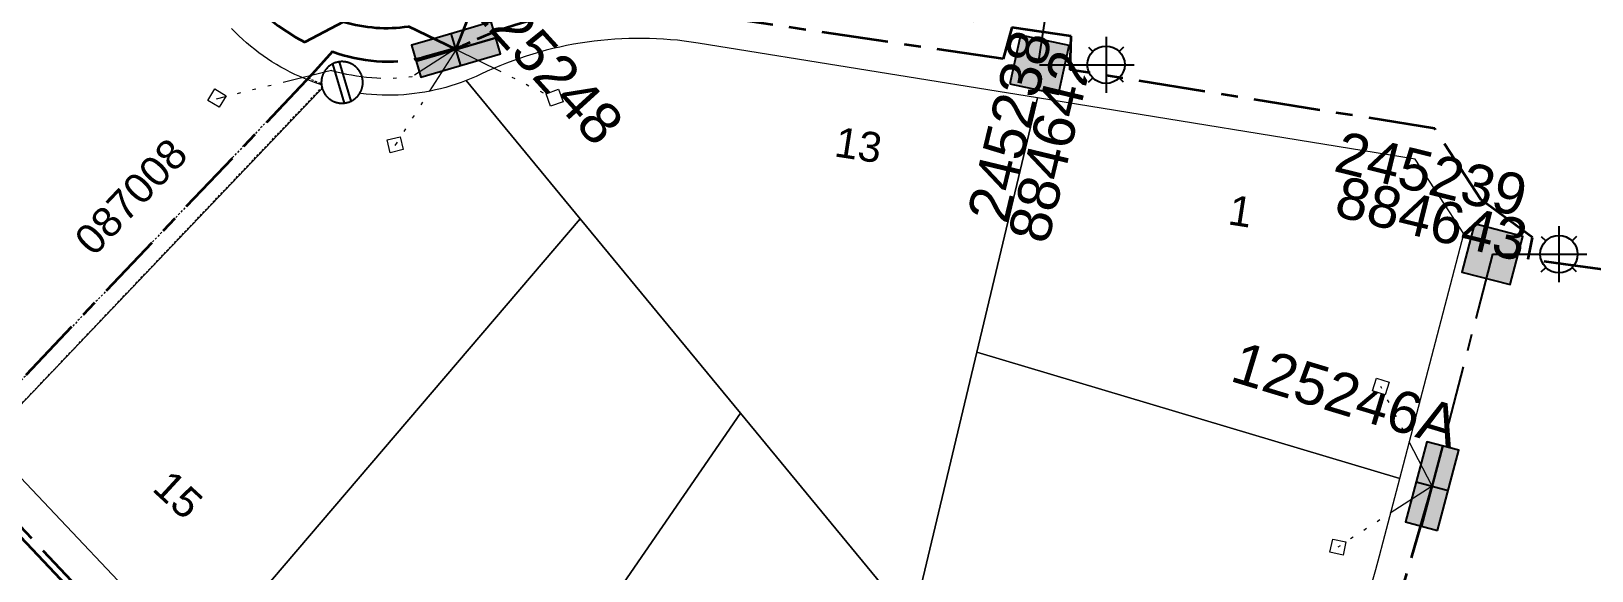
# Model space of a CAD drawing. Header units: metres. Extents: x 264899 to 270320, y 6185871 to 6191197.
# Drawn here: x 268324.9 to 268418.8, y 6186744.3 to 6186776.7 of the extents above; entities that cross this region are included whole.
import ezdxf
from ezdxf.enums import TextEntityAlignment as Align

# ---------------------------------------------------------------- set-up
doc = ezdxf.new("R2010")
doc.units = ezdxf.units.M
for name, pattern in [('Cable Exist UG', [7, 4, -1, 1, -1]), ('DASHED', [19.05, 12.7, -6.35]), ('HIDDEN2', [0.1875, 0.125, -0.0625]), ('PHANTOMX2', [6.6, 3, -0.75, 0.2, -0.75, 0.2, -0.75, 0.2, -0.75])]:
    doc.linetypes.add(name, pattern=pattern)
doc.layers.get('0').update_dxf_attribs({"color": 6})
for name, color, linetype, lineweight in [('_User_HV_Exist', 1, 'Continuous', 35), ('_User_LV_Exist', 5, 'Continuous', 35), ('Cadastre Land Parcels_SP_EXT', 118, 'Continuous', 15), ('Cadastre Other Property_SP_EXT', 138, 'DASHED', 15), ('Mains_HV_EXT', 13, 'Continuous', 25), ('Mains_LV_EXT', 163, 'Continuous', 25), ('Mains_LV_SL_EXT', 135, 'Continuous', 25), ('Services_SP_EXT', 42, 'PHANTOMX2', 20)]:
    doc.layers.add(name, color=color, linetype=linetype, lineweight=lineweight)
for name, color, linetype in [('Equip_LV_EXT', 7, 'Continuous'), ('Equip_SP_SL_EXT', 7, 'Continuous'), ('SupportsUG_SP_LV_EXT', 7, 'Continuous'), ('SupportsUG_SP_LV_SL_EXT', 7, 'Continuous')]:
    doc.layers.add(name, color=color, linetype=linetype)
doc.layers.get('0').freeze()
doc.styles.add('COLUMN_LABEL', font='arial.ttf', dxfattribs={"height": 2})
doc.styles.add('iecARIAL', font='arial.ttf', dxfattribs={"height": 2})
doc.styles.add('POLE_LABEL', font='arial.ttf', dxfattribs={"height": 2})
doc.styles.add('SL_LABEL', font='arial.ttf', dxfattribs={"height": 2})
doc.styles.get("Standard").update_dxf_attribs({"font": 'arial.ttf'})
doc.linetypes.add('Cable E UG', pattern='A,5,-0.1,["E",Standard,S=1.5,R=0,X=0,Y=-0.75],-1.45', length=6.55)

# ---------------------------------------------------------------- blocks, each defined once
blk = doc.blocks.new('COLUMN_EXT')
blk.add_hatch(color=256).paths.add_polyline_path([(1.5, -1.5), (1.5, 1.5), (-1.5, 1.5), (-1.5, -1.5)])
blk.add_lwpolyline([(1.5, 1.5), (-1.5, 1.5), (-1.5, -1.5), (1.5, -1.5)], close=True)
at = {"flags": 9}
for tag, p in [('SUBURB', (-1.813, 1.8)), ('NOTES', (-1.813, 2)), ('STREETNAME', (-1.813, 1.6)), ('LOCATION', (-1.813, 1.4)), ('LEGEND', (-1.813, 1.2)), ('USAGE', (-1.813, 1)), ('COLUMN_TYPE', (-1.813, 0.4)), ('OWNED_BY', (-1.813, 0.6)), ('STATE', (-1.813, 0.8))]:
    blk.add_attdef(tag, text='', height=0.2, rotation=180, dxfattribs=at).set_placement(p, align=Align.MIDDLE_LEFT)
at = {"flags": 1}
blk.add_attdef('Z', (-1.813, 2.351), '', height=0.2, rotation=180, dxfattribs=at)
at = {"flags": 9}
for tag, style, p in [('STRUCTURE_PLANT_NUMBER', 'POLE_LABEL', (-1.813, -0.031)), ('STREET_CODE', 'COLUMN_LABEL', (-1.813, 0.2))]:
    blk.add_attdef(tag, text='', height=0.2, rotation=180, dxfattribs=dict(at, style=style)).set_placement(p, align=Align.MIDDLE_LEFT)
at = {"style": 'COLUMN_LABEL', "width": 0.9, "flags": 8}
blk.add_attdef('ASSET_NUM', text='', height=2, rotation=270, dxfattribs=at).set_placement((2, -4), align=Align.MIDDLE_LEFT)
blk = doc.blocks.new('PILLAR_EXT')
blk.add_hatch(color=256).paths.add_polyline_path([(-2.5, 1), (-2.5, -1), (2.5, -1), (2.5, 1)])
for p, q in [((0, 1), (0, -1)), ((-2.5, 0), (2.5, 0))]:
    blk.add_line(p, q)
at = {"ltscale": 10}
blk.add_line((2.5, 0), (-2.5, 0), dxfattribs=at)
blk.add_lwpolyline([(-2.5, -1), (-1.25, -1), (1.25, -1), (2.5, -1), (2.5, 1), (-2.5, 1)], close=True)
at = {"width": 0.9, "flags": 8}
blk.add_attdef('ASSET_NUM', text='', height=2, rotation=90, dxfattribs=at).set_placement((-2, 4), align=Align.MIDDLE_LEFT)
for tag, p, flags in [('OWNED_BY', (0, -0.2), 9), ('STATE', (0, -0.4), 9), ('SUPPORT_TYPE', (0, -0.6), 9), ('USAGE', (0, -0.8), 9), ('LEGEND', (0, -1), 9), ('STREETNAME', (0, -1.8), 9), ('SUBURB', (0, -2), 1), ('LOCATION', (0, -1.2), 9), ('NOTES', (0, -1.4), 9), ('PARENT', (0, -1.6), 9)]:
    blk.add_attdef(tag, p, '', height=0.2, dxfattribs=dict(flags=flags))
blk = doc.blocks.new('SL_LANTERN_EXT')
at = {"flags": 9}
for tag, p in [('LRATECODE', (-7.4, 0)), ('LOUTREACHVOCAB', (-7.2, 0)), ('LOUTREACH', (-7, 0)), ('LANTNUMBER', (-6.6, 0)), ('LNEW', (-6.4, 0)), ('LMASTVOCAB', (-6.2, 0)), ('LMAST', (-6, 0)), ('LLAMPVOCAB', (-5.8, 0)), ('LLAMP', (-5.6, 0)), ('LEXIST', (-5.4, 0)), ('LCHARGE3PERCENT', (-5.2, 0)), ('LCHARGE3', (-5, 0)), ('LCHARGE2PERCENT', (-4.8, 0)), ('LCHARGE2', (-4.6, 0)), ('LCHARGE1PERCENT', (-4.4, 0)), ('LCHARGE1', (-4.2, 0)), ('LCATEGORY', (-4, 0)), ('LBRACKETVOCAB', (-3.8, 0)), ('LBRACKET', (-3.6, 0)), ('LKINGHEIGHT', (-3.4, 0)), ('CREPLACE', (-3.2, 0)), ('CREMOVE', (-3, 0)), ('CNUMBER', (-2.8, 0)), ('CNEW', (-2.6, 0)), ('CEXIST', (-2.4, 0)), ('USAGE', (-2.2, 0)), ('STATE', (-2, 0)), ('OWNED_BY', (-1.8, 0)), ('ORIENTATION', (-1.6, 0)), ('OPERATING_VOLTAGE', (-1.4, 0)), ('NO_PHASES', (-1.2, 0)), ('LANTERN_TYPE', (-1, 0)), ('LANTERN_PURPOSE', (-0.8, 0)), ('CONTROL_TYPE', (-0.6, 0)), ('CONSTRUCTED_VOLTAGE', (-0.4, 0))]:
    blk.add_attdef(tag, text='', height=0.001, rotation=270, dxfattribs=at).set_placement(p, align=Align.MIDDLE_LEFT)
at = {"style": 'SL_LABEL', "flags": 9}
blk.add_attdef('STREET_CODE', text='', height=0.001, rotation=270, dxfattribs=at).set_placement((0.001, 0), align=Align.MIDDLE_LEFT)
at = {"flags": 1}
blk.add_attdef('Z', (0, 0), '', height=0.001, rotation=270, dxfattribs=at)
at = {"width": 0.9}
blk.add_attdef('LNUMBER', text='', height=1, dxfattribs=at).set_placement((7, -1), align=Align.MIDDLE_LEFT)
at = {"flags": 9}
for tag, p in [('LREMOVE', (0, -7.6)), ('LREPLACE', (0, -7.8)), ('LTYPE', (0, -8)), ('LTYPEVOCAB', (0, -8.2)), ('LEGEND', (0, -8.4)), ('SUBURB', (0, -8.6)), ('STREETNAME', (0, -8.8)), ('LOCATION', (0, -9)), ('NOTES', (0, -9.2)), ('MAINTAINED_BY', (0, -9.863))]:
    blk.add_attdef(tag, text='', height=0.001, dxfattribs=at).set_placement(p, align=Align.MIDDLE_LEFT)
blk.add_attdef('OPERATED_BY', (0, -9.607), '', height=0.001, dxfattribs=at)
blk.add_wipeout([(5.688, 0), (5.061, -1.061), (4, -1.688), (2.939, -1.061), (2.313, 0), (2.939, 1.061), (4, 1.687), (5.061, 1.061)])
for p, q in [((2.939, 1.061), (3.205, 0.795)), ((4, 1.687), (4, 0)), ((5.061, 1.061), (4.795, 0.795)), ((0, 0), (4, 0)), ((2.939, -1.061), (3.205, -0.795)), ((4, 0), (5.688, 0)), ((4, 0), (4, -1.688)), ((5.061, -1.061), (4.795, -0.795))]:
    blk.add_line(p, q)
blk.add_circle((4, 0), 1.125)
blk = doc.blocks.new('CCP_EXT')
at = {"flags": 9}
for tag, p in [('STATE', (0, -1.8)), ('USAGE', (0, -1.2)), ('LEGEND', (0, -1.4)), ('LIFE_SUPPORT', (0, -1.6)), ('NOTES', (0, -2))]:
    blk.add_attdef(tag, text='', height=0.2, dxfattribs=at).set_placement(p, align=Align.MIDDLE_LEFT)
blk.add_wipeout([(0, 0.566), (0.566, 0), (0, -0.566), (-0.566, 0)])
blk.add_lwpolyline([(-0.566, 0), (0, 0.566), (0.566, 0), (0, -0.566), (-0.566, 0)])
at = {"flags": 1}
blk.add_attdef('Z', (0, 0), '', height=0.2, dxfattribs=at)
at = {"flags": 9}
for tag, p in [('CCP_TYPE', (0, 0)), ('OPERATING_VOLTAGE', (0, -0.6)), ('ORIENTATION', (0, -0.8)), ('OWNED_BY', (0, -1)), ('CONSTRUCTED_VOLTAGE', (0, -0.2)), ('NO_PHASES', (0, -0.4))]:
    blk.add_attdef(tag, text='', height=0.2, dxfattribs=at).set_placement(p, align=Align.MIDDLE_LEFT)
blk = doc.blocks.new('LV_UG_LINKS_CLOSED_EXT')
at = {"layer": 'Equip_LV_EXT'}
for tag, flags, p in [('ACTUAL_STATUS', 9, (3, -2)), ('OPERATING_VOLTAGE', 9, (3, -2.6)), ('ORIENTATION', 9, (3, -2.8)), ('CONSTRUCTED_VOLTAGE', 9, (3, -2.2)), ('NO_PHASES', 9, (3, -2.4)), ('STATE', 9, (3, -3)), ('SWITCH_TYPE', 9, (3, -3.2)), ('OWNED_BY', 9, (3, -3.8)), ('USAGE', 9, (3, -3.4)), ('NOTES', 9, (3, -3.6)), ('TYPE', 9, (3, -4.6)), ('OPERATED_BY', 9, (3, -4)), ('MAINTAINED_BY', 9, (3, -4.2)), ('NUMBER_OF_PHASES', 9, (3, -4.4)), ('Z', 1, (3, -4.8))]:
    blk.add_attdef(tag, text='', height=0.2, dxfattribs=dict(at, flags=flags)).set_placement(p, align=Align.MIDDLE_LEFT)
blk.add_wipeout([(4, 1.25), (3.969, 1.25), (3.939, 1.248), (3.908, 1.247), (3.877, 1.244), (3.847, 1.241), (3.817, 1.236), (3.786, 1.232), (3.756, 1.226), (3.726, 1.22), (3.696, 1.213), (3.667, 1.205), (3.637, 1.196), (3.608, 1.187), (3.579, 1.177), (3.55, 1.166), (3.522, 1.155), (3.493, 1.143), (3.466, 1.13), (3.438, 1.117), (3.411, 1.102), (3.384, 1.088), (3.357, 1.072), (3.331, 1.056), (3.306, 1.039), (3.28, 1.022), (3.255, 1.004), (3.231, 0.985), (3.207, 0.966), (3.184, 0.947), (3.161, 0.926), (3.138, 0.905), (3.116, 0.884), (3.095, 0.862), (3.074, 0.839), (3.053, 0.816), (3.034, 0.793), (3.015, 0.769), (2.996, 0.745), (2.978, 0.72), (2.961, 0.694), (2.944, 0.669), (2.928, 0.643), (2.912, 0.616), (2.898, 0.589), (2.883, 0.562), (2.87, 0.534), (2.857, 0.507), (2.845, 0.478), (2.834, 0.45), (2.823, 0.421), (2.813, 0.392), (2.804, 0.363), (2.795, 0.333), (2.787, 0.304), (2.78, 0.274), (2.774, 0.244), (2.768, 0.214), (2.764, 0.183), (2.759, 0.153), (2.756, 0.123), (2.753, 0.092), (2.752, 0.061), (2.75, 0.031), (2.75, 0), (2.75, -0.031), (2.752, -0.061), (2.753, -0.092), (2.756, -0.123), (2.759, -0.153), (2.764, -0.183), (2.768, -0.214), (2.774, -0.244), (2.78, -0.274), (2.787, -0.304), (2.795, -0.333), (2.804, -0.363), (2.813, -0.392), (2.823, -0.421), (2.834, -0.45), (2.845, -0.478), (2.857, -0.507), (2.87, -0.534), (2.883, -0.562), (2.898, -0.589), (2.912, -0.616), (2.928, -0.643), (2.944, -0.669), (2.961, -0.694), (2.978, -0.72), (2.996, -0.745), (3.015, -0.769), (3.034, -0.793), (3.053, -0.816), (3.074, -0.839), (3.095, -0.862), (3.116, -0.884), (3.138, -0.905), (3.161, -0.926), (3.184, -0.947), (3.207, -0.966), (3.231, -0.985), (3.255, -1.004), (3.28, -1.022), (3.306, -1.039), (3.331, -1.056), (3.357, -1.072), (3.384, -1.088), (3.411, -1.102), (3.438, -1.117), (3.466, -1.13), (3.493, -1.143), (3.522, -1.155), (3.55, -1.166), (3.579, -1.177), (3.608, -1.187), (3.637, -1.196), (3.667, -1.205), (3.696, -1.213), (3.726, -1.22), (3.756, -1.226), (3.786, -1.232), (3.817, -1.236), (3.847, -1.241), (3.877, -1.244), (3.908, -1.247), (3.939, -1.248), (3.969, -1.25), (4, -1.25), (4.031, -1.25), (4.061, -1.248), (4.092, -1.247), (4.123, -1.244), (4.153, -1.241), (4.183, -1.236), (4.214, -1.232), (4.244, -1.226), (4.274, -1.22), (4.304, -1.213), (4.333, -1.205), (4.363, -1.196), (4.392, -1.187), (4.421, -1.177), (4.45, -1.166), (4.478, -1.155), (4.507, -1.143), (4.534, -1.13), (4.562, -1.117), (4.589, -1.102), (4.616, -1.088), (4.643, -1.072), (4.669, -1.056), (4.694, -1.039), (4.72, -1.022), (4.745, -1.004), (4.769, -0.985), (4.793, -0.966), (4.816, -0.947), (4.839, -0.926), (4.862, -0.905), (4.884, -0.884), (4.905, -0.862), (4.926, -0.839), (4.947, -0.816), (4.966, -0.793), (4.985, -0.769), (5.004, -0.745), (5.022, -0.72), (5.039, -0.694), (5.056, -0.669), (5.072, -0.643), (5.088, -0.616), (5.102, -0.589), (5.117, -0.562), (5.13, -0.534), (5.143, -0.507), (5.155, -0.478), (5.166, -0.45), (5.177, -0.421), (5.187, -0.392), (5.196, -0.363), (5.205, -0.333), (5.213, -0.304), (5.22, -0.274), (5.226, -0.244), (5.232, -0.214), (5.236, -0.183), (5.241, -0.153), (5.244, -0.123), (5.247, -0.092), (5.248, -0.061), (5.25, -0.031), (5.25, 0), (5.25, 0.031), (5.248, 0.061), (5.247, 0.092), (5.244, 0.123), (5.241, 0.153), (5.236, 0.183), (5.232, 0.214), (5.226, 0.244), (5.22, 0.274), (5.213, 0.304), (5.205, 0.333), (5.196, 0.363), (5.187, 0.392), (5.177, 0.421), (5.166, 0.45), (5.155, 0.478), (5.143, 0.507), (5.13, 0.534), (5.117, 0.562), (5.102, 0.589), (5.088, 0.616), (5.072, 0.643), (5.056, 0.669), (5.039, 0.694), (5.022, 0.72), (5.004, 0.745), (4.985, 0.769), (4.966, 0.793), (4.947, 0.816), (4.926, 0.839), (4.905, 0.862), (4.884, 0.884), (4.862, 0.905), (4.839, 0.926), (4.816, 0.947), (4.793, 0.966), (4.769, 0.985), (4.745, 1.004), (4.72, 1.022), (4.694, 1.039), (4.669, 1.056), (4.643, 1.072), (4.616, 1.088), (4.589, 1.102), (4.562, 1.117), (4.534, 1.13), (4.507, 1.143), (4.478, 1.155), (4.45, 1.166), (4.421, 1.177), (4.392, 1.187), (4.363, 1.196), (4.333, 1.205), (4.304, 1.213), (4.274, 1.22), (4.244, 1.226), (4.214, 1.232), (4.183, 1.236), (4.153, 1.241), (4.123, 1.244), (4.092, 1.247), (4.061, 1.248), (4.031, 1.25)]).dxf.layer = 'Equip_LV_EXT'
for p, q in [((3.792, 1.232), (3.792, -1.232)), ((4.208, 1.232), (4.208, -1.232))]:
    blk.add_line(p, q, dxfattribs=at)
at = {"layer": 'Equip_LV_EXT', "flags": 128}
blk.add_lwpolyline([(4, 1.25), (3.969, 1.25), (3.939, 1.248), (3.908, 1.247), (3.877, 1.244), (3.847, 1.241), (3.817, 1.236), (3.786, 1.232), (3.756, 1.226), (3.726, 1.22), (3.696, 1.213), (3.667, 1.205), (3.637, 1.196), (3.608, 1.187), (3.579, 1.177), (3.55, 1.166), (3.522, 1.155), (3.493, 1.143), (3.466, 1.13), (3.438, 1.117), (3.411, 1.102), (3.384, 1.088), (3.357, 1.072), (3.331, 1.056), (3.306, 1.039), (3.28, 1.022), (3.255, 1.004), (3.231, 0.985), (3.207, 0.966), (3.184, 0.947), (3.161, 0.926), (3.138, 0.905), (3.116, 0.884), (3.095, 0.862), (3.074, 0.839), (3.053, 0.816), (3.034, 0.793), (3.015, 0.769), (2.996, 0.745), (2.978, 0.72), (2.961, 0.694), (2.944, 0.669), (2.928, 0.643), (2.912, 0.616), (2.898, 0.589), (2.883, 0.562), (2.87, 0.534), (2.857, 0.507), (2.845, 0.478), (2.834, 0.45), (2.823, 0.421), (2.813, 0.392), (2.804, 0.363), (2.795, 0.333), (2.787, 0.304), (2.78, 0.274), (2.774, 0.244), (2.768, 0.214), (2.764, 0.183), (2.759, 0.153), (2.756, 0.123), (2.753, 0.092), (2.752, 0.061), (2.75, 0.031), (2.75, 0), (2.75, -0.031), (2.752, -0.061), (2.753, -0.092), (2.756, -0.123), (2.759, -0.153), (2.764, -0.183), (2.768, -0.214), (2.774, -0.244), (2.78, -0.274), (2.787, -0.304), (2.795, -0.333), (2.804, -0.363), (2.813, -0.392), (2.823, -0.421), (2.834, -0.45), (2.845, -0.478), (2.857, -0.507), (2.87, -0.534), (2.883, -0.562), (2.898, -0.589), (2.912, -0.616), (2.928, -0.643), (2.944, -0.669), (2.961, -0.694), (2.978, -0.72), (2.996, -0.745), (3.015, -0.769), (3.034, -0.793), (3.053, -0.816), (3.074, -0.839), (3.095, -0.862), (3.116, -0.884), (3.138, -0.905), (3.161, -0.926), (3.184, -0.947), (3.207, -0.966), (3.231, -0.985), (3.255, -1.004), (3.28, -1.022), (3.306, -1.039), (3.331, -1.056), (3.357, -1.072), (3.384, -1.088), (3.411, -1.102), (3.438, -1.117), (3.466, -1.13), (3.493, -1.143), (3.522, -1.155), (3.55, -1.166), (3.579, -1.177), (3.608, -1.187), (3.637, -1.196), (3.667, -1.205), (3.696, -1.213), (3.726, -1.22), (3.756, -1.226), (3.786, -1.232), (3.817, -1.236), (3.847, -1.241), (3.877, -1.244), (3.908, -1.247), (3.939, -1.248), (3.969, -1.25), (4, -1.25), (4.031, -1.25), (4.061, -1.248), (4.092, -1.247), (4.123, -1.244), (4.153, -1.241), (4.183, -1.236), (4.214, -1.232), (4.244, -1.226), (4.274, -1.22), (4.304, -1.213), (4.333, -1.205), (4.363, -1.196), (4.392, -1.187), (4.421, -1.177), (4.45, -1.166), (4.478, -1.155), (4.507, -1.143), (4.534, -1.13), (4.562, -1.117), (4.589, -1.102), (4.616, -1.088), (4.643, -1.072), (4.669, -1.056), (4.694, -1.039), (4.72, -1.022), (4.745, -1.004), (4.769, -0.985), (4.793, -0.966), (4.816, -0.947), (4.839, -0.926), (4.862, -0.905), (4.884, -0.884), (4.905, -0.862), (4.926, -0.839), (4.947, -0.816), (4.966, -0.793), (4.985, -0.769), (5.004, -0.745), (5.022, -0.72), (5.039, -0.694), (5.056, -0.669), (5.072, -0.643), (5.088, -0.616), (5.102, -0.589), (5.117, -0.562), (5.13, -0.534), (5.143, -0.507), (5.155, -0.478), (5.166, -0.45), (5.177, -0.421), (5.187, -0.392), (5.196, -0.363), (5.205, -0.333), (5.213, -0.304), (5.22, -0.274), (5.226, -0.244), (5.232, -0.214), (5.236, -0.183), (5.241, -0.153), (5.244, -0.123), (5.247, -0.092), (5.248, -0.061), (5.25, -0.031), (5.25, 0), (5.25, 0.031), (5.248, 0.061), (5.247, 0.092), (5.244, 0.123), (5.241, 0.153), (5.236, 0.183), (5.232, 0.214), (5.226, 0.244), (5.22, 0.274), (5.213, 0.304), (5.205, 0.333), (5.196, 0.363), (5.187, 0.392), (5.177, 0.421), (5.166, 0.45), (5.155, 0.478), (5.143, 0.507), (5.13, 0.534), (5.117, 0.562), (5.102, 0.589), (5.088, 0.616), (5.072, 0.643), (5.056, 0.669), (5.039, 0.694), (5.022, 0.72), (5.004, 0.745), (4.985, 0.769), (4.966, 0.793), (4.947, 0.816), (4.926, 0.839), (4.905, 0.862), (4.884, 0.884), (4.862, 0.905), (4.839, 0.926), (4.816, 0.947), (4.793, 0.966), (4.769, 0.985), (4.745, 1.004), (4.72, 1.022), (4.694, 1.039), (4.669, 1.056), (4.643, 1.072), (4.616, 1.088), (4.589, 1.102), (4.562, 1.117), (4.534, 1.13), (4.507, 1.143), (4.478, 1.155), (4.45, 1.166), (4.421, 1.177), (4.392, 1.187), (4.363, 1.196), (4.333, 1.205), (4.304, 1.213), (4.274, 1.22), (4.244, 1.226), (4.214, 1.232), (4.183, 1.236), (4.153, 1.241), (4.123, 1.244), (4.092, 1.247), (4.061, 1.248), (4.031, 1.25)], close=True, dxfattribs=at)

msp = doc.modelspace()

# ---------------------------------------------------------------- linework, layer by layer
at = {"layer": 'Cadastre Land Parcels_SP_EXT', "linetype": 'Continuous'}
msp.add_lwpolyline([(268322.202, 6186752.068), (268342.563, 6186773.455), (268342.563, 6186773.455), (268342.262, 6186773.551), (268341.962, 6186773.654), (268341.666, 6186773.765), (268341.372, 6186773.882), (268341.081, 6186774.008), (268340.794, 6186774.14), (268340.51, 6186774.278), (268340.229, 6186774.424), (268339.952, 6186774.576), (268339.678, 6186774.736), (268339.409, 6186774.902), (268339.143, 6186775.075), (268338.882, 6186775.253), (268338.626, 6186775.439), (268338.374, 6186775.631), (268338.127, 6186775.828), (268337.884, 6186776.031), (268337.648, 6186776.241), (268337.416, 6186776.456), (268337.189, 6186776.677), (268336.968, 6186776.903)], dxfattribs=at)
for points in [[(268381.821, 6186757.414), (268385.469, 6186772.719), (268365.049, 6186776.024), (268364.635, 6186776.087), (268364.219, 6186776.142), (268363.804, 6186776.189), (268363.386, 6186776.228), (268362.968, 6186776.261), (268362.551, 6186776.284), (268362.131, 6186776.3), (268361.713, 6186776.307), (268361.294, 6186776.307), (268360.875, 6186776.299), (268360.457, 6186776.283), (268360.039, 6186776.258), (268359.621, 6186776.227), (268359.204, 6186776.187), (268358.787, 6186776.14), (268358.372, 6186776.084), (268357.958, 6186776.021), (268357.545, 6186775.95), (268357.134, 6186775.87), (268356.724, 6186775.783), (268356.316, 6186775.689), (268355.91, 6186775.587), (268355.504, 6186775.477), (268355.102, 6186775.36), (268354.702, 6186775.234), (268354.305, 6186775.101), (268353.91, 6186774.961), (268353.518, 6186774.814), (268353.129, 6186774.659), (268352.743, 6186774.496), (268352.36, 6186774.326), (268351.98, 6186774.15), (268351.687, 6186774.014), (268351.39, 6186773.885), (268351.09, 6186773.764), (268357.947, 6186765.446), (268367.595, 6186753.744), (268377.951, 6186741.18), (268381.821, 6186757.414)], [(268351.09, 6186773.764), (268350.788, 6186773.651), (268350.484, 6186773.546), (268350.177, 6186773.448), (268349.868, 6186773.358), (268349.557, 6186773.275), (268349.244, 6186773.201), (268348.929, 6186773.133), (268348.612, 6186773.075), (268348.294, 6186773.023), (268347.976, 6186772.979), (268347.656, 6186772.945), (268347.335, 6186772.917), (268347.013, 6186772.897), (268346.692, 6186772.886), (268346.37, 6186772.882), (268346.048, 6186772.885), (268345.726, 6186772.899), (268345.405, 6186772.919), (268345.084, 6186772.947), (268344.764, 6186772.983), (268344.445, 6186773.028), (268344.128, 6186773.079), (268343.811, 6186773.139), (268343.496, 6186773.206), (268343.184, 6186773.282), (268342.872, 6186773.365), (268342.563, 6186773.455), (268322.202, 6186752.068), (268334.994, 6186738.544), (268357.947, 6186765.446), (268351.09, 6186773.764)], [(268411.125, 6186764.533), (268408.188, 6186769.043), (268385.469, 6186772.719), (268381.821, 6186757.414), (268407.271, 6186749.821), (268411.125, 6186764.533)], [(268367.595, 6186753.744), (268357.947, 6186765.446), (268334.994, 6186738.544), (268338.599, 6186734.735), (268347.767, 6186724.922), (268367.595, 6186753.744)], [(268401.843, 6186732.888), (268402.173, 6186733.688), (268402.496, 6186734.492), (268402.812, 6186735.298), (268403.12, 6186736.107), (268403.422, 6186736.919), (268403.717, 6186737.733), (268404.004, 6186738.55), (268404.285, 6186739.369), (268404.558, 6186740.191), (268404.824, 6186741.014), (268405.083, 6186741.84), (268405.335, 6186742.669), (268405.58, 6186743.499), (268405.817, 6186744.332), (268406.047, 6186745.168), (268406.27, 6186746.004), (268407.271, 6186749.821), (268381.821, 6186757.414), (268377.951, 6186741.18), (268401.507, 6186732.09), (268401.843, 6186732.888)], [(268369.911, 6186726.979), (268377.951, 6186741.18), (268367.595, 6186753.744), (268347.767, 6186724.922), (268356.246, 6186715.94), (268359.102, 6186712.914), (268359.703, 6186712.28), (268360.307, 6186711.648), (268360.913, 6186711.02), (268369.911, 6186726.979)]]:
    msp.add_lwpolyline(points, close=True, dxfattribs=at)

# ---------------------------------------------------------------- block references
at = {"layer": 'SupportsUG_SP_LV_EXT'}
ref = msp.add_blockref('PILLAR_EXT', (268350.483, 6186775.636), dxfattribs=dict(at, rotation=196.417847166026))
ref.add_attrib('ASSET_NUM', '125248', dxfattribs={"layer": '0', "height": 2.5, "rotation": 312.27703, "style": 'iecARIAL'}).set_placement((268351.983, 6186779.136), align=Align.MIDDLE_LEFT)
ref = msp.add_blockref('PILLAR_EXT', (268409.209, 6186749.359), dxfattribs=dict(at, rotation=75.1196346781289))
ref.add_attrib('ASSET_NUM', '125246A', dxfattribs={"layer": '0', "height": 2.5, "rotation": 343.17062, "style": 'iecARIAL'}).set_placement((268410.709, 6186752.859), align=Align.MIDDLE_RIGHT)
at = {"layer": 'SupportsUG_SP_LV_SL_EXT'}
ref = msp.add_blockref('COLUMN_EXT', (268385.589, 6186774.722), dxfattribs=dict(at, rotation=167.831819859726))
ref.add_attrib('ASSET_NUM', '884642', dxfattribs={"layer": '0', "height": 2.5, "rotation": 76.49814, "style": 'COLUMN_LABEL'}).set_placement((268387.589, 6186775.472), align=Align.MIDDLE_RIGHT)
ref = msp.add_blockref('COLUMN_EXT', (268412.836, 6186763.316), dxfattribs=dict(at, rotation=75.33763233444746))
ref.add_attrib('ASSET_NUM', '884643', dxfattribs={"layer": '0', "height": 2.5, "rotation": 346.11503, "style": 'COLUMN_LABEL'}).set_placement((268414.836, 6186764.066), align=Align.MIDDLE_RIGHT)

# ---------------------------------------------------------------- texts
at = {"layer": 'Cadastre Land Parcels_SP_EXT'}
for s, rotation, p in [('13', 351.16852, (268373.177, 6186769.215)), ('1', 351.17214, (268396.861, 6186765.123)), ('15', 317.36188, (268332.133, 6186749.134))]:
    msp.add_text(s, height=1.8, rotation=rotation, dxfattribs=at).set_placement(p)
at = {"layer": 'Cadastre Other Property_SP_EXT'}
msp.add_text('087008', height=1.8, rotation=46.49955, dxfattribs=at).set_placement((268328.689, 6186763.122))

# ---------------------------------------------------------------- next in the draw order: block references
at = {"layer": 'Equip_SP_SL_EXT'}
ref = msp.add_blockref('SL_LANTERN_EXT', (268385.589, 6186774.722), dxfattribs=at)
ref.add_attrib('ASSET_NUM', '245238', dxfattribs={"layer": '0', "height": 2.5, "rotation": 76.49814, "style": 'iecARIAL'}).set_placement((268387.089, 6186776.222), align=Align.BOTTOM_RIGHT)
ref = msp.add_blockref('SL_LANTERN_EXT', (268412.836, 6186763.316), dxfattribs=at)
ref.add_attrib('ASSET_NUM', '245239', dxfattribs={"layer": '0', "height": 2.5, "rotation": 346.11503, "style": 'iecARIAL'}).set_placement((268414.336, 6186764.816), align=Align.BOTTOM_RIGHT)
at = {"layer": 'Services_SP_EXT'}
for p, rotation in [((268356.412, 6186772.731), 154.4178471672491), ((268336.102, 6186772.714), 14.07776001979077), ((268346.819, 6186769.905), 58.4178473179485), ((268406.118, 6186755.355), 297.1196347195317), ((268403.538, 6186745.685), 33.11963475702572)]:
    msp.add_blockref('CCP_EXT', p, dxfattribs=dict(at, rotation=rotation))

# ---------------------------------------------------------------- next in the draw order: linework, layer by layer
at = {"layer": '_User_LV_Exist', "linetype": 'Cable Exist UG'}
for points in [[(268350.508, 6186775.717), (268351.552, 6186778.395), (268351.552, 6186778.395, -0.122307), (268364.026, 6186780.074), (268364.026, 6186780.074), (268381.623, 6186777.372), (268382.885, 6186784.782)], [(268426.839, 6186761.391), (268414.98, 6186763.015), (268415.255, 6186764.324), (268412.131, 6186766.606), (268412.131, 6186766.606), (268409.363, 6186770.878), (268387.428, 6186774.421), (268387.495, 6186776.435), (268387.495, 6186776.435), (268383.914, 6186776.968), (268383.392, 6186775.066), (268383.392, 6186775.066), (268362.495, 6186778.166), (268362.495, 6186778.166, 0.119366), (268351.336, 6186776.084), (268351.336, 6186776.084, -0.020607), (268350.508, 6186775.717)]]:
    msp.add_lwpolyline(points, format="xyb", dxfattribs=at)
for points in [[(268346.302, 6186723.546), (268339.516, 6186730.734), (268339.516, 6186730.734), (268333.187, 6186737.464), (268321.485, 6186749.884), (268319.986, 6186748.496), (268319.986, 6186748.496), (268303.836, 6186765.64), (268294.94, 6186757.515), (268293.728, 6186758.859), (268283.628, 6186769.535), (268268.56, 6186769.902), (268246.16, 6186748.889)], [(268403.372, 6186731.375), (268404.758, 6186735.005), (268404.758, 6186735.005), (268406.025, 6186738.324), (268409.001, 6186748.632), (268409.209, 6186749.359)]]:
    msp.add_lwpolyline(points, dxfattribs=at)
at = {"layer": 'Cadastre Other Property_SP_EXT', "linetype": 'HIDDEN2'}
msp.add_lwpolyline([(268322.231, 6186752.087), (268342.588, 6186773.535), (268342.588, 6186773.535, -0.072353), (268341.598, 6186773.945), (268341.598, 6186773.945), (268321.559, 6186752.797), (268322.231, 6186752.087)], format="xyb", close=True, dxfattribs=at)
at = {"layer": 'Mains_LV_EXT', "linetype": 'Cable Exist UG'}
for points in [[(268350.508, 6186775.717), (268351.552, 6186778.395), (268351.552, 6186778.395, -0.122307), (268364.026, 6186780.074), (268364.026, 6186780.074), (268381.623, 6186777.372), (268382.885, 6186784.782)], [(268426.839, 6186761.391), (268414.98, 6186763.015), (268415.255, 6186764.324), (268412.131, 6186766.606), (268412.131, 6186766.606), (268409.363, 6186770.878), (268387.428, 6186774.421), (268387.495, 6186776.435), (268387.495, 6186776.435), (268383.914, 6186776.968), (268383.392, 6186775.066), (268383.392, 6186775.066), (268362.495, 6186778.166), (268362.495, 6186778.166, 0.119366), (268351.336, 6186776.084), (268351.336, 6186776.084, -0.020607), (268350.508, 6186775.717)]]:
    msp.add_lwpolyline(points, format="xyb", dxfattribs=at)
for points in [[(268346.302, 6186723.546), (268339.516, 6186730.734), (268339.516, 6186730.734), (268333.187, 6186737.464), (268321.485, 6186749.884), (268319.986, 6186748.496), (268319.986, 6186748.496), (268303.836, 6186765.64), (268294.94, 6186757.515), (268293.728, 6186758.859), (268283.628, 6186769.535), (268268.56, 6186769.902), (268246.16, 6186748.889)], [(268403.372, 6186731.375), (268404.758, 6186735.005), (268404.758, 6186735.005), (268406.025, 6186738.324), (268409.001, 6186748.632), (268409.209, 6186749.359)]]:
    msp.add_lwpolyline(points, dxfattribs=at)
at = {"layer": 'Mains_LV_SL_EXT', "linetype": 'Cable Exist UG'}
for points in [[(268382.885, 6186784.782), (268384.464, 6186782.539), (268384.464, 6186782.539), (268383.79, 6186778.355), (268385.978, 6186777.874), (268385.51, 6186774.84)], [(268412.836, 6186763.316), (268409.209, 6186749.359)]]:
    msp.add_lwpolyline(points, dxfattribs=at)
at = {"layer": 'Services_SP_EXT'}
for points in [[(268350.483, 6186775.636), (268346.809, 6186769.868)], [(268350.483, 6186775.636), (268356.324, 6186772.741)], [(268409.209, 6186749.359), (268406.118, 6186755.355)], [(268409.209, 6186749.359), (268403.538, 6186745.685)]]:
    msp.add_lwpolyline(points, dxfattribs=at)

# ---------------------------------------------------------------- next in the draw order: block references
at = {"layer": 'Equip_LV_EXT', "rotation": 196.4178471848786}
msp.add_blockref('LV_UG_LINKS_CLOSED_EXT', (268347.466, 6186774.787), dxfattribs=at)

# ---------------------------------------------------------------- next in the draw order: linework, layer by layer
at = {"layer": '_User_HV_Exist', "linetype": 'Cable E UG'}
msp.add_lwpolyline([(268295.678, 6186835.402), (268291.222, 6186831.449), (268307.426, 6186814.433), (268307.426, 6186814.433), (268294.916, 6186802.608), (268294.056, 6186801.873), (268293.4, 6186778.149), (268303.707, 6186767.247), (268306.146, 6186765.439), (268306.146, 6186765.439), (268320.469, 6186750.312), (268332.89, 6186737.193), (268344.647, 6186724.841), (268346.262, 6186723.794)], dxfattribs=at)
at = {"layer": '_User_LV_Exist', "linetype": 'Cable Exist UG'}
for points in [[(268350.483, 6186775.636), (268347.619, 6186777.027), (268347.619, 6186777.027, -0.109911), (268343.723, 6186777.303), (268343.723, 6186777.303), (268341.381, 6186776.086), (268341.381, 6186776.086, -0.229036), (268335.557, 6186783.678), (268335.557, 6186783.678), (268335.411, 6186784.582), (268335.411, 6186784.582, -0.122736), (268336.105, 6186789.853)], [(268350.508, 6186775.717), (268348.419, 6186775.133), (268348.419, 6186775.133, -0.143905), (268343.047, 6186775.517), (268343.047, 6186775.517), (268341.835, 6186774.148), (268341.835, 6186774.148), (268321.476, 6186752.754), (268319.975, 6186751.507), (268319.975, 6186751.507), (268303.938, 6186768.434), (268295.045, 6186760.324), (268295.045, 6186760.324), (268284.583, 6186771.495), (268268.116, 6186771.916), (268245.474, 6186750.712), (268246.16, 6186748.889)]]:
    msp.add_lwpolyline(points, format="xyb", dxfattribs=at)
at = {"layer": 'Mains_HV_EXT', "linetype": 'Cable E UG'}
msp.add_lwpolyline([(268295.678, 6186835.402), (268291.222, 6186831.449), (268307.426, 6186814.433), (268307.426, 6186814.433), (268294.916, 6186802.608), (268294.056, 6186801.873), (268293.4, 6186778.149), (268303.707, 6186767.247), (268306.146, 6186765.439), (268306.146, 6186765.439), (268320.469, 6186750.312), (268332.89, 6186737.193), (268344.647, 6186724.841), (268346.262, 6186723.794)], dxfattribs=at)
at = {"layer": 'Mains_LV_EXT', "linetype": 'Cable Exist UG'}
for points in [[(268350.483, 6186775.636), (268347.619, 6186777.027), (268347.619, 6186777.027, -0.109911), (268343.723, 6186777.303), (268343.723, 6186777.303), (268341.381, 6186776.086), (268341.381, 6186776.086, -0.229036), (268335.557, 6186783.678), (268335.557, 6186783.678), (268335.411, 6186784.582), (268335.411, 6186784.582, -0.122736), (268336.105, 6186789.853)], [(268350.508, 6186775.717), (268348.419, 6186775.133), (268348.419, 6186775.133, -0.143905), (268343.047, 6186775.517), (268343.047, 6186775.517), (268341.835, 6186774.148), (268341.835, 6186774.148), (268321.476, 6186752.754), (268319.975, 6186751.507), (268319.975, 6186751.507), (268303.938, 6186768.434), (268295.045, 6186760.324), (268295.045, 6186760.324), (268284.583, 6186771.495), (268268.116, 6186771.916), (268245.474, 6186750.712), (268246.16, 6186748.889)]]:
    msp.add_lwpolyline(points, format="xyb", dxfattribs=at)
at = {"layer": 'Services_SP_EXT'}
msp.add_lwpolyline([(268350.508, 6186775.717), (268347.859, 6186774.007), (268347.859, 6186774.007, -0.101039), (268343, 6186774.381), (268343, 6186774.381), (268336.046, 6186772.657)], format="xyb", dxfattribs=at)

doc.saveas('drawing.dxf')
